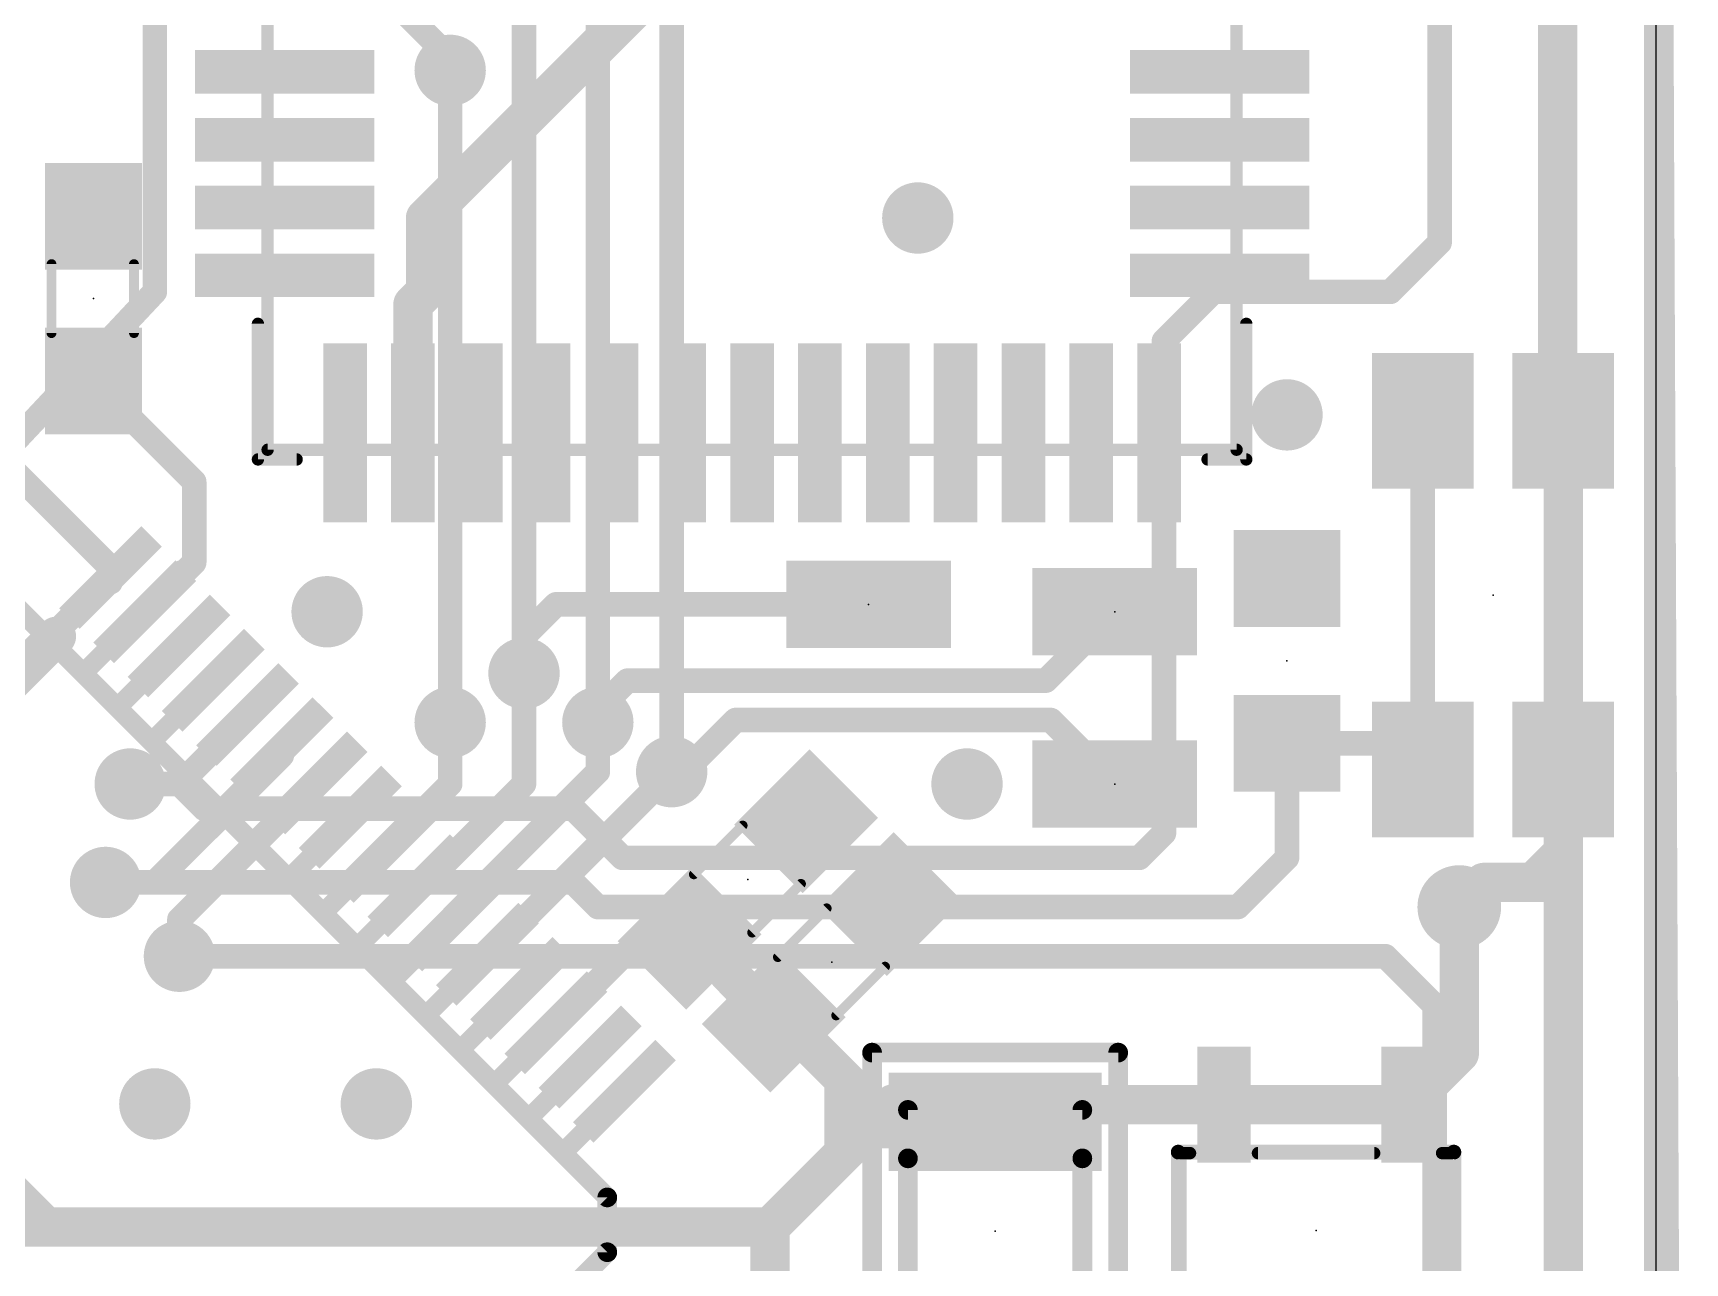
# Model space of a CAD drawing. Extents: x -0.01 to 1.46, y -0.01 to 1.61.
# Drawn here: x 0.791 to 1.462, y 0.555 to 1.055 of the extents above; entities that cross this region are included whole.
import ezdxf

# ---------------------------------------------------------------- set-up
doc = ezdxf.new("R2010")
doc.units = 0
for name, color, linetype in [('1', 22, 'CONTINUOUS'), ('16', 175, 'CONTINUOUS'), ('18', 82, 'CONTINUOUS'), ('20', 7, 'CONTINUOUS'), ('21', 7, 'CONTINUOUS'), ('23', 7, 'CONTINUOUS'), ('24', 7, 'CONTINUOUS'), ('51', 53, 'CONTINUOUS')]:
    doc.layers.add(name, color=color, linetype=linetype)

# ---------------------------------------------------------------- blocks, each defined once
blk = doc.blocks.new('RECT')
blk.add_solid([(-0.5, -0.5), (0.5, -0.5), (-0.5, 0.5), (0.5, 0.5)])
blk = doc.blocks.new('ROUNDV')
at = {"const_width": 0.5}
blk.add_lwpolyline([(0, -0.25, 1), (0, 0.25, 1), (0, -0.25)], format="xyb", dxfattribs=at)

msp = doc.modelspace()

# ---------------------------------------------------------------- linework, layer by layer
at = {"layer": '1'}
for points, const_width in [([(1.456693, 0), (1.449693, 1.600173)], 0.01), ([(0.95, 0.98), (1.1, 1.13)], 0.016), ([(0.96, 1.045), (0.94, 1.065)], 0.01), ([(0.96, 1.04), (0.96, 1.045)], 0.01), ([(0.95, 0.95), (0.95, 0.98)], 0.016), ([(0.944882, 0.944882), (0.95, 0.95)], 0.016), ([(0.944882, 0.892717), (0.944882, 0.944882)], 0.016), ([(0.856, 0.872819), (0.815039, 0.91378)], 0.01), ([(0.822002, 0.837998), (0.78, 0.88)], 0.01), ([(0.856, 0.84), (0.856, 0.872819)], 0.01), ([(0.822002, 0.833943), (0.822002, 0.837998)], 0.01), ([(0.835922, 0.820922), (0.851, 0.836)], 0.01), ([(0.851, 0.836), (0.852, 0.836)], 0.01), ([(0.852, 0.836), (0.856, 0.84)], 0.01), ([(0.8, 0.811941), (0.822002, 0.833943)], 0.01), ([(0.822002, 0.833943), (0.822002, 0.832002)], 0.01), ([(0.835922, 0.820024), (0.835922, 0.820922)], 0.01), ([(0.99, 0.81), (1.003, 0.823)], 0.01), ([(1.003, 0.823), (1.13, 0.823)], 0.01), ([(1.202, 0.792), (1.23, 0.82)], 0.01), ([(0.78, 0.79), (0.8, 0.81)], 0.016), ([(0.8, 0.81), (0.8, 0.811941)], 0.01), ([(0.99, 0.795), (0.99, 0.81)], 0.01), ([(0.99, 0.75), (0.99, 0.795)], 0.01), ([(1.02, 0.78), (1.032, 0.792)], 0.01), ([(1.032, 0.792), (1.202, 0.792)], 0.01), ([(0.87768, 0.77768), (0.85, 0.75)], 0.01), ([(0.87768, 0.778266), (0.87768, 0.77768)], 0.01), ([(0.96, 0.75), (0.96, 0.775)], 0.01), ([(1.02, 0.775), (1.02, 0.78)], 0.01), ([(1.02, 0.755), (1.02, 0.775)], 0.01), ([(1.055, 0.755), (1.076, 0.776)], 0.01), ([(1.076, 0.776), (1.204, 0.776)], 0.01), ([(1.204, 0.776), (1.23, 0.75)], 0.01), ([(0.891599, 0.761599), (0.84, 0.71)], 0.01), ([(0.891599, 0.764346), (0.891599, 0.761599)], 0.01), ([(0.961196, 0.696196), (1.02, 0.755)], 0.01), ([(0.975829, 0.680829), (1.05, 0.755)], 0.01), ([(1.05, 0.755), (1.055, 0.755)], 0.01), ([(0.85, 0.75), (0.83, 0.75)], 0.01), ([(0.905427, 0.750427), (0.85, 0.695)], 0.01), ([(0.905519, 0.750427), (0.905427, 0.750427)], 0.01), ([(0.933358, 0.723358), (0.96, 0.75)], 0.01), ([(0.948668, 0.708668), (0.99, 0.75)], 0.01), ([(0.933358, 0.722588), (0.933358, 0.723358)], 0.01), ([(0.84, 0.71), (0.82, 0.71)], 0.01), ([(0.947277, 0.708668), (0.948668, 0.708668)], 0.01), ([(1.37, 0.7), (1.37, 0.640476)], 0.016), ([(0.85, 0.695), (0.85, 0.68)], 0.01), ([(0.961196, 0.694749), (0.961196, 0.696196)], 0.01), ([(1.057288, 0.687521), (1.052785, 0.694521)], 0.016), ([(1.052785, 0.694521), (1.091433, 0.653874)], 0.016), ([(1.035766, 0.681), (1.057288, 0.687521)], 0.01), ([(0.975116, 0.680829), (0.975829, 0.680829)], 0.01), ([(1.002991, 0.652991), (1.031, 0.681)], 0.01), ([(1.031, 0.681), (1.035766, 0.681)], 0.01), ([(1.091433, 0.653874), (1.092126, 0.657874)], 0.016), ([(1.092126, 0.657874), (1.12, 0.63)], 0.016), ([(1.002955, 0.652991), (1.002991, 0.652991)], 0.01), ([(1.37, 0.640476), (1.349213, 0.619689)], 0.016), ([(1.12, 0.63), (1.135, 0.615)], 0.016), ([(1.12, 0.63), (1.12, 0.61)], 0.016), ([(1.135, 0.615), (1.14, 0.62)], 0.016), ([(1.14, 0.62), (1.174134, 0.62)], 0.016), ([(1.174134, 0.62), (1.181417, 0.612717)], 0.016), ([(1.18839, 0.619689), (1.181417, 0.612717)], 0.016), ([(1.274409, 0.619689), (1.18839, 0.619689)], 0.016), ([(1.274409, 0.619689), (1.349213, 0.619689)], 0.016), ([(1.12, 0.6), (1.135, 0.615)], 0.016), ([(1.12, 0.61), (1.12, 0.6)], 0.016), ([(1.12, 0.61), (1.15, 0.61)], 0.016), ([(1.09, 0.57), (1.12, 0.6)], 0.016), ([(0.78, 0.59), (0.8, 0.57)], 0.01), ([(0.78, 0.57), (0.8, 0.57)], 0.016), ([(0.8, 0.57), (1.09, 0.57)], 0.016), ([(1.09, 0.57), (1.09, 0.480077)], 0.016)]:
    msp.add_lwpolyline(points, dxfattribs=dict(at, const_width=const_width))
for points, const_width in [([(0.9625, 1.045, 1), (0.9575, 1.045)], 0.005), ([(0.958232, 1.043232, 1), (0.961768, 1.046768)], 0.005), ([(0.9575, 1.04, 1), (0.9625, 1.04)], 0.005), ([(0.954, 0.98, 1), (0.946, 0.98)], 0.008), ([(0.947172, 0.982828, 1), (0.952828, 0.977172)], 0.008), ([(0.946, 0.95, 1), (0.954, 0.95)], 0.008), ([(0.952828, 0.947172, 1), (0.947172, 0.952828)], 0.008), ([(0.942053, 0.94771, 1), (0.94771, 0.942053)], 0.008), ([(0.948882, 0.944882, 1), (0.940882, 0.944882)], 0.008), ([(0.816807, 0.915547, 1), (0.813272, 0.912012)], 0.005), ([(0.940882, 0.892717, 1), (0.948882, 0.892717)], 0.008), ([(0.8585, 0.872819, 1), (0.8535, 0.872819)], 0.005), ([(0.854232, 0.871051, 1), (0.857768, 0.874587)], 0.005), ([(0.824502, 0.837998, 1), (0.819502, 0.837998)], 0.005), ([(0.820234, 0.83623, 1), (0.82377, 0.839766)], 0.005), ([(0.851, 0.8385, 1), (0.851, 0.8335)], 0.005), ([(0.852768, 0.834232, 1), (0.849232, 0.837768)], 0.005), ([(0.850232, 0.837768, 1), (0.853768, 0.834232)], 0.005), ([(0.852, 0.8335, 1), (0.852, 0.8385)], 0.005), ([(0.8535, 0.84, 1), (0.8585, 0.84)], 0.005), ([(0.857768, 0.838232, 1), (0.854232, 0.841768)], 0.005), ([(0.824502, 0.833943, 1), (0.819502, 0.833943)], 0.005), ([(0.819502, 0.833943, 1), (0.824502, 0.833943)], 0.005), ([(0.819502, 0.832002, 1), (0.824502, 0.832002)], 0.005), ([(0.82377, 0.832175, 1), (0.820234, 0.835711)], 0.005), ([(0.838422, 0.820922, 1), (0.833422, 0.820922)], 0.005), ([(1.003, 0.8255, 1), (1.003, 0.8205)], 0.005), ([(1.004768, 0.821232, 1), (1.001232, 0.824768)], 0.005), ([(1.13, 0.8205, 1), (1.13, 0.8255)], 0.005), ([(0.834154, 0.822689, 1), (0.837689, 0.819154)], 0.005), ([(0.833422, 0.820024, 1), (0.838422, 0.820024)], 0.005), ([(1.231768, 0.818232, 1), (1.228232, 0.821768)], 0.005), ([(0.802828, 0.807172, 1), (0.797172, 0.812828)], 0.008), ([(0.8025, 0.811941, 1), (0.7975, 0.811941)], 0.005), ([(0.798232, 0.813709, 1), (0.801768, 0.810173)], 0.005), ([(0.7975, 0.81, 1), (0.8025, 0.81)], 0.005), ([(0.9925, 0.81, 1), (0.9875, 0.81)], 0.005), ([(0.988232, 0.811768, 1), (0.991768, 0.808232)], 0.005), ([(0.9925, 0.795, 1), (0.9875, 0.795)], 0.005), ([(0.9875, 0.795, 1), (0.9925, 0.795)], 0.005), ([(1.032, 0.7945, 1), (1.032, 0.7895)], 0.005), ([(1.033768, 0.790232, 1), (1.030232, 0.793768)], 0.005), ([(1.200232, 0.793768, 1), (1.203768, 0.790232)], 0.005), ([(1.202, 0.7895, 1), (1.202, 0.7945)], 0.005), ([(0.88018, 0.778266, 1), (0.87518, 0.778266)], 0.005), ([(0.87518, 0.77768, 1), (0.88018, 0.77768)], 0.005), ([(0.879448, 0.775912, 1), (0.875912, 0.779448)], 0.005), ([(0.9625, 0.775, 1), (0.9575, 0.775)], 0.005), ([(1.0225, 0.78, 1), (1.0175, 0.78)], 0.005), ([(1.018232, 0.781768, 1), (1.021768, 0.778232)], 0.005), ([(1.0225, 0.775, 1), (1.0175, 0.775)], 0.005), ([(1.076, 0.7785, 1), (1.076, 0.7735)], 0.005), ([(1.077768, 0.774232, 1), (1.074232, 0.777768)], 0.005), ([(1.205768, 0.777768, 1), (1.202232, 0.774232)], 0.005), ([(1.204, 0.7735, 1), (1.204, 0.7785)], 0.005), ([(1.0175, 0.775, 1), (1.0225, 0.775)], 0.005), ([(0.894099, 0.764346, 1), (0.889099, 0.764346)], 0.005), ([(0.893367, 0.759832, 1), (0.889832, 0.763367)], 0.005), ([(0.889099, 0.761599, 1), (0.894099, 0.761599)], 0.005), ([(1.021768, 0.753232, 1), (1.018232, 0.756768)], 0.005), ([(1.05, 0.7575, 1), (1.05, 0.7525)], 0.005), ([(1.051768, 0.753232, 1), (1.048232, 0.756768)], 0.005), ([(1.053232, 0.756768, 1), (1.056768, 0.753232)], 0.005), ([(1.055, 0.7525, 1), (1.055, 0.7575)], 0.005), ([(0.83, 0.7525, 1), (0.83, 0.7475)], 0.005), ([(0.848232, 0.751768, 1), (0.851768, 0.748232)], 0.005), ([(0.85, 0.7475, 1), (0.85, 0.7525)], 0.005), ([(0.905427, 0.752927, 1), (0.905427, 0.747927)], 0.005), ([(0.907194, 0.748659, 1), (0.903659, 0.752194)], 0.005), ([(0.905519, 0.747927, 1), (0.905519, 0.752927)], 0.005), ([(0.9575, 0.75, 1), (0.9625, 0.75)], 0.005), ([(0.961768, 0.748232, 1), (0.958232, 0.751768)], 0.005), ([(0.9875, 0.75, 1), (0.9925, 0.75)], 0.005), ([(0.991768, 0.748232, 1), (0.988232, 0.751768)], 0.005), ([(1.0175, 0.755, 1), (1.0225, 0.755)], 0.005), ([(1.228232, 0.748232, 1), (1.231768, 0.751768)], 0.005), ([(0.935858, 0.723358, 1), (0.930858, 0.723358)], 0.005), ([(0.93159, 0.725125, 1), (0.935125, 0.72159)], 0.005), ([(0.930858, 0.722588, 1), (0.935858, 0.722588)], 0.005), ([(0.82, 0.7125, 1), (0.82, 0.7075)], 0.005), ([(0.838232, 0.711768, 1), (0.841768, 0.708232)], 0.005), ([(0.84, 0.7075, 1), (0.84, 0.7125)], 0.005), ([(0.947277, 0.711168, 1), (0.947277, 0.706168)], 0.005), ([(0.946901, 0.710436, 1), (0.950436, 0.706901)], 0.005), ([(0.948668, 0.706168, 1), (0.948668, 0.711168)], 0.005), ([(1.374, 0.7, 1), (1.366, 0.7)], 0.008), ([(0.8525, 0.695, 1), (0.8475, 0.695)], 0.005), ([(0.848232, 0.696768, 1), (0.851768, 0.693232)], 0.005), ([(0.963696, 0.696196, 1), (0.958696, 0.696196)], 0.005), ([(0.959429, 0.697964, 1), (0.962964, 0.694429)], 0.005), ([(1.055684, 0.697278, 1), (1.049886, 0.691765)], 0.008), ([(1.056149, 0.696685, 1), (1.049421, 0.692357)], 0.008), ([(0.958696, 0.694749, 1), (0.963696, 0.694749)], 0.005), ([(1.053924, 0.685357, 1), (1.060652, 0.689685)], 0.008), ([(1.058013, 0.685129, 1), (1.056563, 0.689914)], 0.005), ([(0.975116, 0.683329, 1), (0.975116, 0.678329)], 0.005), ([(0.974062, 0.682597, 1), (0.977597, 0.679062)], 0.005), ([(0.975829, 0.678329, 1), (0.975829, 0.683329)], 0.005), ([(1.031, 0.6835, 1), (1.031, 0.6785)], 0.005), ([(1.032768, 0.679232, 1), (1.029232, 0.682768)], 0.005), ([(1.035041, 0.683393, 1), (1.036491, 0.678607)], 0.005), ([(1.035766, 0.6785, 1), (1.035766, 0.6835)], 0.005), ([(0.8475, 0.68, 1), (0.8525, 0.68)], 0.005), ([(1.094955, 0.660702, 1), (1.089298, 0.655045)], 0.008), ([(1.096067, 0.657191, 1), (1.088185, 0.658557)], 0.008), ([(1.002955, 0.655491, 1), (1.002955, 0.650491)], 0.005), ([(1.002991, 0.650491, 1), (1.002991, 0.655491)], 0.005), ([(1.087492, 0.654557, 1), (1.095374, 0.653191)], 0.008), ([(1.088534, 0.651118, 1), (1.094332, 0.65663)], 0.008), ([(1.001223, 0.654758, 1), (1.004758, 0.651223)], 0.005), ([(1.366, 0.640476, 1), (1.374, 0.640476)], 0.008), ([(1.372828, 0.637648, 1), (1.367172, 0.643305)], 0.008), ([(1.124, 0.63, 1), (1.116, 0.63)], 0.008), ([(1.122828, 0.632828, 1), (1.117172, 0.627172)], 0.008), ([(1.117172, 0.627172, 1), (1.122828, 0.632828)], 0.008), ([(1.14, 0.624, 1), (1.14, 0.616)], 0.008), ([(1.142828, 0.617172, 1), (1.137172, 0.622828)], 0.008), ([(1.176962, 0.622828, 1), (1.171305, 0.617172)], 0.008), ([(1.174134, 0.616, 1), (1.174134, 0.624)], 0.008), ([(1.18839, 0.623689, 1), (1.18839, 0.615689)], 0.008), ([(1.191218, 0.616861, 1), (1.185561, 0.622517)], 0.008), ([(1.274409, 0.623689, 1), (1.274409, 0.615689)], 0.008), ([(1.274409, 0.615689, 1), (1.274409, 0.623689)], 0.008), ([(1.346384, 0.622517, 1), (1.352041, 0.616861)], 0.008), ([(1.349213, 0.615689, 1), (1.349213, 0.623689)], 0.008), ([(1.124, 0.61, 1), (1.116, 0.61)], 0.008), ([(1.12, 0.614, 1), (1.12, 0.606)], 0.008), ([(1.132172, 0.617828, 1), (1.137828, 0.612172)], 0.008), ([(1.137828, 0.612172, 1), (1.132172, 0.617828)], 0.008), ([(1.132172, 0.612172, 1), (1.137828, 0.617828)], 0.008), ([(1.15, 0.606, 1), (1.15, 0.614)], 0.008), ([(1.178589, 0.615545, 1), (1.184246, 0.609888)], 0.008), ([(1.178589, 0.609888, 1), (1.184246, 0.615545)], 0.008), ([(1.116, 0.61, 1), (1.124, 0.61)], 0.008), ([(1.117172, 0.602828, 1), (1.122828, 0.597172)], 0.008), ([(1.122828, 0.597172, 1), (1.117172, 0.602828)], 0.008), ([(1.116, 0.6, 1), (1.124, 0.6)], 0.008), ([(0.8, 0.574, 1), (0.8, 0.566)], 0.008), ([(0.8, 0.566, 1), (0.8, 0.574)], 0.008), ([(1.094, 0.57, 1), (1.086, 0.57)], 0.008), ([(1.09, 0.566, 1), (1.09, 0.574)], 0.008), ([(0.798232, 0.568232, 1), (0.801768, 0.571768)], 0.005), ([(1.087172, 0.572828, 1), (1.092828, 0.567172)], 0.008)]:
    msp.add_lwpolyline(points, format="xyb", dxfattribs=dict(at, const_width=const_width))
at = {"layer": '16'}
for points, const_width in [([(1.45, 1.604173), (1.45, 0)], 0.01), ([(0.84, 0.95), (0.84, 1.43)], 0.01), ([(1.362, 0.97), (1.362, 1.302244)], 0.01), ([(1.41, 1.22), (1.41, 0.899882)], 0.016), ([(1.05, 0.755), (1.05, 1.15)], 0.01), ([(1.02, 0.775), (1.02, 1.125)], 0.01), ([(0.99, 0.795), (0.99, 1.07)], 0.01), ([(0.96, 0.775), (0.96, 1.04)], 0.01), ([(1.342, 0.95), (1.362, 0.97)], 0.01), ([(0.69, 0.79), (0.84, 0.95)], 0.01), ([(1.25, 0.93), (1.27, 0.95)], 0.01), ([(1.27, 0.95), (1.342, 0.95)], 0.01), ([(1.25, 0.73), (1.25, 0.93)], 0.01), ([(1.41, 0.899882), (1.412244, 0.897638)], 0.016), ([(1.355157, 0.755906), (1.355157, 0.897638)], 0.01), ([(1.412244, 0.897638), (1.412244, 0.755906)], 0.016), ([(1.3, 0.766535), (1.344528, 0.766535)], 0.01), ([(1.3, 0.72), (1.3, 0.766535)], 0.01), ([(1.344528, 0.766535), (1.355157, 0.755906)], 0.01), ([(1.355157, 0.755906), (1.355157, 0.755157)], 0.01), ([(1.412244, 0.755906), (1.412244, 0.307087)], 0.016), ([(1.412244, 0.755906), (1.412244, 0.722244)], 0.016), ([(0.83, 0.75), (0.85, 0.75)], 0.01), ([(0.85, 0.75), (0.86, 0.74)], 0.01), ([(0.86, 0.74), (1.01, 0.74)], 0.01), ([(1.01, 0.74), (1.03, 0.72)], 0.01), ([(1.24, 0.72), (1.25, 0.73)], 0.01), ([(1.03, 0.72), (1.24, 0.72)], 0.01), ([(1.28, 0.7), (1.3, 0.72)], 0.01), ([(1.412244, 0.722244), (1.4, 0.71)], 0.016), ([(0.82, 0.71), (1.01, 0.71)], 0.01), ([(1.01, 0.71), (1.02, 0.7)], 0.01), ([(1.38, 0.71), (1.37, 0.7)], 0.016), ([(1.4, 0.71), (1.38, 0.71)], 0.016), ([(1.41, 0.71), (1.4, 0.71)], 0.016), ([(1.02, 0.7), (1.28, 0.7)], 0.01), ([(0.85, 0.68), (1.34, 0.68)], 0.01), ([(1.34, 0.68), (1.36, 0.66)], 0.01), ([(1.36, 0.66), (1.36, 0.311929)], 0.01)]:
    msp.add_lwpolyline(points, dxfattribs=dict(at, const_width=const_width))
for points, const_width in [([(0.9625, 1.04, 1), (0.9575, 1.04)], 0.005), ([(1.363768, 0.968232, 1), (1.360232, 0.971768)], 0.005), ([(1.3595, 0.97, 1), (1.3645, 0.97)], 0.005), ([(0.841824, 0.94829, 1), (0.838176, 0.95171)], 0.005), ([(1.27, 0.9525, 1), (1.27, 0.9475)], 0.005), ([(1.271768, 0.948232, 1), (1.268232, 0.951768)], 0.005), ([(1.340232, 0.951768, 1), (1.343768, 0.948232)], 0.005), ([(1.342, 0.9475, 1), (1.342, 0.9525)], 0.005), ([(0.8375, 0.95, 1), (0.8425, 0.95)], 0.005), ([(1.2525, 0.93, 1), (1.2475, 0.93)], 0.005), ([(1.248232, 0.931768, 1), (1.251768, 0.928232)], 0.005), ([(1.412828, 0.90271, 1), (1.407172, 0.897053)], 0.008), ([(1.357657, 0.897638, 1), (1.352657, 0.897638)], 0.005), ([(1.406, 0.899882, 1), (1.414, 0.899882)], 0.008), ([(1.416244, 0.897638, 1), (1.408244, 0.897638)], 0.008), ([(1.409416, 0.894809, 1), (1.415073, 0.900466)], 0.008), ([(0.9875, 0.795, 1), (0.9925, 0.795)], 0.005), ([(0.9575, 0.775, 1), (0.9625, 0.775)], 0.005), ([(1.0175, 0.775, 1), (1.0225, 0.775)], 0.005), ([(1.3, 0.769035, 1), (1.3, 0.764035)], 0.005), ([(1.3025, 0.766535, 1), (1.2975, 0.766535)], 0.005), ([(1.346295, 0.768303, 1), (1.34276, 0.764768)], 0.005), ([(1.344528, 0.764035, 1), (1.344528, 0.769035)], 0.005), ([(1.357657, 0.755906, 1), (1.352657, 0.755906)], 0.005), ([(1.35339, 0.754138, 1), (1.356925, 0.757673)], 0.005), ([(1.416244, 0.755906, 1), (1.408244, 0.755906)], 0.008), ([(1.416244, 0.755906, 1), (1.408244, 0.755906)], 0.008), ([(1.408244, 0.755906, 1), (1.416244, 0.755906)], 0.008), ([(0.83, 0.7525, 1), (0.83, 0.7475)], 0.005), ([(0.851768, 0.751768, 1), (0.848232, 0.748232)], 0.005), ([(0.85, 0.7475, 1), (0.85, 0.7525)], 0.005), ([(1.0475, 0.755, 1), (1.0525, 0.755)], 0.005), ([(1.352657, 0.755906, 1), (1.357657, 0.755906)], 0.005), ([(1.352657, 0.755157, 1), (1.357657, 0.755157)], 0.005), ([(0.86, 0.7425, 1), (0.86, 0.7375)], 0.005), ([(0.858232, 0.738232, 1), (0.861768, 0.741768)], 0.005), ([(1.011768, 0.741768, 1), (1.008232, 0.738232)], 0.005), ([(1.01, 0.7375, 1), (1.01, 0.7425)], 0.005), ([(1.2475, 0.73, 1), (1.2525, 0.73)], 0.005), ([(1.251768, 0.728232, 1), (1.248232, 0.731768)], 0.005), ([(1.03, 0.7225, 1), (1.03, 0.7175)], 0.005), ([(1.24, 0.7175, 1), (1.24, 0.7225)], 0.005), ([(1.301768, 0.718232, 1), (1.298232, 0.721768)], 0.005), ([(1.408244, 0.722244, 1), (1.416244, 0.722244)], 0.008), ([(1.415073, 0.719416, 1), (1.409416, 0.725073)], 0.008), ([(1.028232, 0.718232, 1), (1.031768, 0.721768)], 0.005), ([(1.238232, 0.721768, 1), (1.241768, 0.718232)], 0.005), ([(1.2975, 0.72, 1), (1.3025, 0.72)], 0.005), ([(0.82, 0.7125, 1), (0.82, 0.7075)], 0.005), ([(1.011768, 0.711768, 1), (1.008232, 0.708232)], 0.005), ([(1.01, 0.7075, 1), (1.01, 0.7125)], 0.005), ([(1.38, 0.714, 1), (1.38, 0.706)], 0.008), ([(1.382828, 0.707172, 1), (1.377172, 0.712828)], 0.008), ([(1.4, 0.714, 1), (1.4, 0.706)], 0.008), ([(1.397172, 0.712828, 1), (1.402828, 0.707172)], 0.008), ([(1.4, 0.706, 1), (1.4, 0.714)], 0.008), ([(1.41, 0.706, 1), (1.41, 0.714)], 0.008), ([(1.02, 0.7025, 1), (1.02, 0.6975)], 0.005), ([(1.28, 0.6975, 1), (1.28, 0.7025)], 0.005), ([(1.367172, 0.702828, 1), (1.372828, 0.697172)], 0.008), ([(1.018232, 0.698232, 1), (1.021768, 0.701768)], 0.005), ([(1.278232, 0.701768, 1), (1.281768, 0.698232)], 0.005), ([(0.85, 0.6825, 1), (0.85, 0.6775)], 0.005), ([(1.341768, 0.681768, 1), (1.338232, 0.678232)], 0.005), ([(1.34, 0.6775, 1), (1.34, 0.6825)], 0.005), ([(1.3625, 0.66, 1), (1.3575, 0.66)], 0.005), ([(1.358232, 0.658232, 1), (1.361768, 0.661768)], 0.005)]:
    msp.add_lwpolyline(points, format="xyb", dxfattribs=dict(at, const_width=const_width))
at = {"layer": '20'}
msp.add_line((1.45, 0), (1.45, 1.6), dxfattribs=at)
at = {"layer": '21'}
for points, const_width in [([(0.88189, 0.937008), (0.88189, 0.88189)], 0.005), ([(1.283465, 0.88189), (1.283465, 0.937008)], 0.005), ([(0.88189, 0.88189), (0.897638, 0.88189)], 0.005), ([(1.267717, 0.88189), (1.283465, 0.88189)], 0.005), ([(0.778852, 0.826984), (1.023834, 0.582002)], 0.008), ([(1.131417, 0.495846), (1.131417, 0.640846)], 0.008), ([(1.131417, 0.640846), (1.231417, 0.640846)], 0.008), ([(1.231417, 0.640846), (1.231417, 0.495846)], 0.008), ([(1.26063, 0.6), (1.256693, 0.6)], 0.005), ([(1.256693, 0.6), (1.256693, 0.537008)], 0.005), ([(1.288189, 0.6), (1.335433, 0.6)], 0.005), ([(1.362992, 0.6), (1.366929, 0.6)], 0.005), ([(1.366929, 0.6), (1.366929, 0.537008)], 0.005), ([(1.023834, 0.582002), (1.023834, 0.559731)], 0.008), ([(1.023834, 0.559731), (0.778852, 0.314749)], 0.008)]:
    msp.add_lwpolyline(points, dxfattribs=dict(at, const_width=const_width))
for points, const_width in [([(0.88314, 0.937008, 1), (0.88064, 0.937008)], 0.0025), ([(1.284715, 0.937008, 1), (1.282215, 0.937008)], 0.0025), ([(0.88189, 0.88314, 1), (0.88189, 0.88064)], 0.0025), ([(0.88064, 0.88189, 1), (0.88314, 0.88189)], 0.0025), ([(0.897638, 0.88064, 1), (0.897638, 0.88314)], 0.0025), ([(1.267717, 0.88314, 1), (1.267717, 0.88064)], 0.0025), ([(1.282215, 0.88189, 1), (1.284715, 0.88189)], 0.0025), ([(1.283465, 0.88064, 1), (1.283465, 0.88314)], 0.0025), ([(1.133417, 0.640846, 1), (1.129417, 0.640846)], 0.004), ([(1.131417, 0.642846, 1), (1.131417, 0.638846)], 0.004), ([(1.233417, 0.640846, 1), (1.229417, 0.640846)], 0.004), ([(1.231417, 0.638846, 1), (1.231417, 0.642846)], 0.004), ([(1.256693, 0.60125, 1), (1.256693, 0.59875)], 0.0025), ([(1.257943, 0.6, 1), (1.255443, 0.6)], 0.0025), ([(1.26063, 0.59875, 1), (1.26063, 0.60125)], 0.0025), ([(1.288189, 0.60125, 1), (1.288189, 0.59875)], 0.0025), ([(1.335433, 0.59875, 1), (1.335433, 0.60125)], 0.0025), ([(1.362992, 0.60125, 1), (1.362992, 0.59875)], 0.0025), ([(1.368179, 0.6, 1), (1.365679, 0.6)], 0.0025), ([(1.366929, 0.59875, 1), (1.366929, 0.60125)], 0.0025), ([(1.025834, 0.582002, 1), (1.021834, 0.582002)], 0.004), ([(1.02242, 0.580587, 1), (1.025248, 0.583416)], 0.004), ([(1.021834, 0.559731, 1), (1.025834, 0.559731)], 0.004), ([(1.025248, 0.558316, 1), (1.02242, 0.561145)], 0.004)]:
    msp.add_lwpolyline(points, format="xyb", dxfattribs=dict(at, const_width=const_width))
at = {"layer": '23'}
for p in [(0.815039, 0.947244), (1.13, 0.823), (1.23, 0.82), (1.23, 0.75), (1.080951, 0.711185), (1.115096, 0.677537), (1.181417, 0.568346), (1.311811, 0.568504)]:
    msp.add_point(p, dxfattribs=at)
at = {"layer": '24'}
for p in [(1.383701, 0.826772), (1.3, 0.8)]:
    msp.add_point(p, dxfattribs=at)
at = {"layer": '51'}
for points, const_width in [([(0.885827, 0.885827), (0.885827, 1.466535)], 0.005), ([(1.279528, 1.466535), (1.279528, 0.885827)], 0.005), ([(0.798031, 0.933228), (0.798031, 0.96126)], 0.004), ([(0.831535, 0.933228), (0.831535, 0.96126)], 0.004), ([(1.279528, 0.885827), (0.885827, 0.885827)], 0.005), ([(1.059014, 0.7133), (1.078835, 0.733122)], 0.004), ([(1.082705, 0.689609), (1.102526, 0.709431)], 0.004), ([(1.093159, 0.679653), (1.11298, 0.699474)], 0.004), ([(1.11685, 0.655962), (1.136671, 0.675783)], 0.004), ([(1.145984, 0.617559), (1.145984, 0.597874)], 0.008), ([(1.145984, 0.617559), (1.21685, 0.617559)], 0.008), ([(1.21685, 0.617559), (1.21685, 0.597874)], 0.008), ([(1.145984, 0.597874), (1.145984, 0.538819)], 0.008), ([(1.145984, 0.597874), (1.21685, 0.597874)], 0.008), ([(1.21685, 0.597874), (1.21685, 0.538819)], 0.008), ([(1.255811, 0.536598), (1.255811, 0.600409)], 0.006), ([(1.255811, 0.600409), (1.367811, 0.600409)], 0.006), ([(1.367811, 0.600409), (1.367811, 0.536598)], 0.006)]:
    msp.add_lwpolyline(points, dxfattribs=dict(at, const_width=const_width))
for points, const_width in [([(0.799031, 0.96126, 1), (0.797031, 0.96126)], 0.002), ([(0.832535, 0.96126, 1), (0.830535, 0.96126)], 0.002), ([(0.797031, 0.933228, 1), (0.799031, 0.933228)], 0.002), ([(0.830535, 0.933228, 1), (0.832535, 0.933228)], 0.002), ([(0.885827, 0.887077, 1), (0.885827, 0.884577)], 0.0025), ([(0.884577, 0.885827, 1), (0.887077, 0.885827)], 0.0025), ([(1.278278, 0.885827, 1), (1.280778, 0.885827)], 0.0025), ([(1.279528, 0.884577, 1), (1.279528, 0.887077)], 0.0025), ([(1.079542, 0.732414, 1), (1.078128, 0.733829)], 0.002), ([(1.058307, 0.714007, 1), (1.059721, 0.712593)], 0.002), ([(1.103233, 0.708724, 1), (1.101819, 0.710138)], 0.002), ([(1.113687, 0.698767, 1), (1.112273, 0.700181)], 0.002), ([(1.081998, 0.690316, 1), (1.083412, 0.688902)], 0.002), ([(1.092452, 0.68036, 1), (1.093866, 0.678945)], 0.002), ([(1.137378, 0.675076, 1), (1.135964, 0.67649)], 0.002), ([(1.116143, 0.656669, 1), (1.117557, 0.655255)], 0.002), ([(1.147984, 0.617559, 1), (1.143984, 0.617559)], 0.004), ([(1.145984, 0.619559, 1), (1.145984, 0.615559)], 0.004), ([(1.21885, 0.617559, 1), (1.21485, 0.617559)], 0.004), ([(1.21685, 0.615559, 1), (1.21685, 0.619559)], 0.004), ([(1.147984, 0.597874, 1), (1.143984, 0.597874)], 0.004), ([(1.145984, 0.599874, 1), (1.145984, 0.595874)], 0.004), ([(1.143984, 0.597874, 1), (1.147984, 0.597874)], 0.004), ([(1.21885, 0.597874, 1), (1.21485, 0.597874)], 0.004), ([(1.21485, 0.597874, 1), (1.21885, 0.597874)], 0.004), ([(1.21685, 0.595874, 1), (1.21685, 0.599874)], 0.004), ([(1.257311, 0.600409, 1), (1.254311, 0.600409)], 0.003), ([(1.255811, 0.601909, 1), (1.255811, 0.598909)], 0.003), ([(1.369311, 0.600409, 1), (1.366311, 0.600409)], 0.003), ([(1.367811, 0.598909, 1), (1.367811, 0.601909)], 0.003)]:
    msp.add_lwpolyline(points, format="xyb", dxfattribs=dict(at, const_width=const_width))

# ---------------------------------------------------------------- block references
at = {"layer": '1'}
for p, xscale, yscale in [((0.892717, 1.03937), 0.072835, 0.017717), ((1.272638, 1.03937), 0.072835, 0.017717), ((0.892717, 1.011811), 0.072835, 0.017717), ((1.272638, 1.011811), 0.072835, 0.017717), ((0.892717, 0.984252), 0.072835, 0.017717), ((1.272638, 0.984252), 0.072835, 0.017717), ((0.892717, 0.956693), 0.072835, 0.017717), ((1.272638, 0.956693), 0.072835, 0.017717), ((1.13, 0.823), 0.066929, 0.035433), ((1.274409, 0.619689), 0.021654, 0.047244), ((1.349213, 0.619689), 0.021654, 0.047244)]:
    msp.add_blockref('RECT', p, dxfattribs=dict(at, xscale=xscale, yscale=yscale))
for p, xscale, yscale, rotation in [((0.815039, 0.980709), 0.043307, 0.03937, 90), ((0.815039, 0.91378), 0.043307, 0.03937, 90), ((0.917323, 0.892717), 0.072835, 0.017717, 90), ((0.944882, 0.892717), 0.072835, 0.017717, 90), ((0.972441, 0.892717), 0.072835, 0.017717, 90), ((1, 0.892717), 0.072835, 0.017717, 90), ((1.027559, 0.892717), 0.072835, 0.017717, 90), ((1.055118, 0.892717), 0.072835, 0.017717, 90), ((1.082677, 0.892717), 0.072835, 0.017717, 90), ((1.110236, 0.892717), 0.072835, 0.017717, 90), ((1.137795, 0.892717), 0.072835, 0.017717, 90), ((1.165354, 0.892717), 0.072835, 0.017717, 90), ((1.192913, 0.892717), 0.072835, 0.017717, 90), ((1.220472, 0.892717), 0.072835, 0.017717, 90), ((1.248031, 0.892717), 0.072835, 0.017717, 90), ((0.822002, 0.833943), 0.011811, 0.047244, 135), ((0.835922, 0.820024), 0.011811, 0.047244, 135), ((1.23, 0.82), 0.066929, 0.035433, 180), ((0.849841, 0.806104), 0.011811, 0.047244, 135), ((0.86376, 0.792185), 0.011811, 0.047244, 135), ((0.87768, 0.778266), 0.011811, 0.047244, 135), ((0.891599, 0.764346), 0.011811, 0.047244, 135), ((0.905519, 0.750427), 0.011811, 0.047244, 135), ((1.23, 0.75), 0.066929, 0.035433, 180), ((1.104614, 0.734848), 0.043307, 0.03937, 45), ((0.919438, 0.736507), 0.011811, 0.047244, 135), ((0.933358, 0.722588), 0.011811, 0.047244, 135), ((0.947277, 0.708668), 0.011811, 0.047244, 135), ((1.138759, 0.7012), 0.043307, 0.03937, 45), ((0.961196, 0.694749), 0.011811, 0.047244, 135), ((1.057288, 0.687521), 0.043307, 0.03937, 45), ((0.975116, 0.680829), 0.011811, 0.047244, 135), ((0.989035, 0.66691), 0.011811, 0.047244, 135), ((1.091433, 0.653874), 0.043307, 0.03937, 45), ((1.002955, 0.652991), 0.011811, 0.047244, 135), ((1.016874, 0.639071), 0.011811, 0.047244, 135), ((1.030794, 0.625152), 0.011811, 0.047244, 135), ((1.181417, 0.612717), 0.04, 0.086614, 270)]:
    msp.add_blockref('RECT', p, dxfattribs=dict(at, xscale=xscale, yscale=yscale, rotation=rotation))
at = {"layer": '16', "rotation": 270}
for p, xscale, yscale in [((1.355157, 0.897638), 0.055118, 0.041339), ((1.412244, 0.897638), 0.055118, 0.041339), ((1.3, 0.833465), 0.03937, 0.043307), ((1.3, 0.766535), 0.03937, 0.043307), ((1.355157, 0.755906), 0.055118, 0.041339), ((1.412244, 0.755906), 0.055118, 0.041339)]:
    msp.add_blockref('RECT', p, dxfattribs=dict(at, xscale=xscale, yscale=yscale))
at = {"layer": '18'}
for p, xscale, yscale in [((0.96, 1.04), 0.029, 0.029), ((0.96, 1.04), 0.029, 0.029), ((1.15, 0.98), 0.029, 0.029), ((1.15, 0.98), 0.029, 0.029), ((1.3, 0.9), 0.029, 0.029), ((1.3, 0.9), 0.029, 0.029), ((0.91, 0.82), 0.029, 0.029), ((0.91, 0.82), 0.029, 0.029), ((0.99, 0.795), 0.029, 0.029), ((0.99, 0.795), 0.029, 0.029), ((0.96, 0.775), 0.029, 0.029), ((0.96, 0.775), 0.029, 0.029), ((1.02, 0.775), 0.029, 0.029), ((1.02, 0.775), 0.029, 0.029), ((1.05, 0.755), 0.029, 0.029), ((1.05, 0.755), 0.029, 0.029), ((0.83, 0.75), 0.029, 0.029), ((0.83, 0.75), 0.029, 0.029), ((1.17, 0.75), 0.029, 0.029), ((1.17, 0.75), 0.029, 0.029), ((0.82, 0.71), 0.029, 0.029), ((0.82, 0.71), 0.029, 0.029), ((1.37, 0.7), 0.034, 0.034), ((1.37, 0.7), 0.034, 0.034), ((0.85, 0.68), 0.029, 0.029), ((0.85, 0.68), 0.029, 0.029), ((0.84, 0.62), 0.029, 0.029), ((0.84, 0.62), 0.029, 0.029), ((0.93, 0.62), 0.029, 0.029), ((0.93, 0.62), 0.029, 0.029)]:
    msp.add_blockref('ROUNDV', p, dxfattribs=dict(at, xscale=xscale, yscale=yscale))
at = {"layer": '21', "xscale": 0.007874, "yscale": 0.047244, "rotation": 135}
for p in [(0.813651, 0.825592), (0.82757, 0.811672), (0.841489, 0.797753), (0.855409, 0.783833), (0.869328, 0.769914), (0.883248, 0.755994), (0.897167, 0.742075), (0.911086, 0.728156), (0.925006, 0.714236), (0.938925, 0.700317), (0.952845, 0.686397), (0.966764, 0.672478), (0.980684, 0.658558), (0.994603, 0.644639), (1.008523, 0.63072), (1.022442, 0.6168)]:
    msp.add_blockref('RECT', p, dxfattribs=at)
at = {"layer": '51', "xscale": 0.019689, "yscale": 0.037402}
for p, rotation in [((0.814839, 0.970089), 90), ((0.814839, 0.924089), 90), ((1.096962, 0.72748), 45), ((1.064435, 0.694953), 45), ((1.131107, 0.693832), 45), ((1.09858, 0.661305), 45)]:
    msp.add_blockref('RECT', p, dxfattribs=dict(at, rotation=rotation))
at = {"layer": '51', "xscale": 0.019685, "yscale": 0.025591}
for p in [(1.274409, 0.614764), (1.349213, 0.614764)]:
    msp.add_blockref('RECT', p, dxfattribs=at)

doc.saveas('drawing.dxf')
